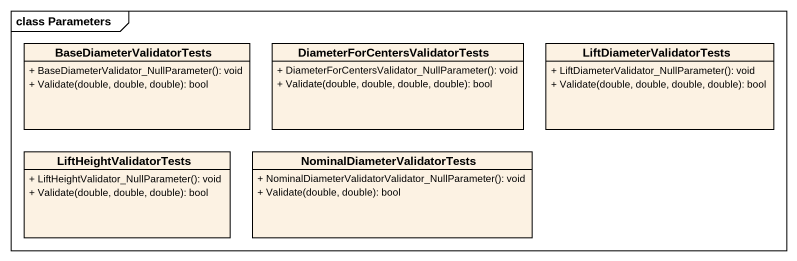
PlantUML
@startuml
mainframe class Parameters
hide circle
hide empty members
skinparam classAttributeIconSize 0
class BaseDiameterValidatorTests {
  + BaseDiameterValidator_NullParameter(): void
  + Validate(double, double, double): bool
}
class "DiameterForCentersValidatorTests" as DiameterForCentersValidatorT {
  + DiameterForCentersValidator_NullParameter(): void
  + Validate(double, double, double, double): bool
}
class LiftDiameterValidatorTests {
  + LiftDiameterValidator_NullParameter(): void
  + Validate(double, double, double, double): bool
}
class LiftHeightValidatorTests {
  + LiftHeightValidator_NullParameter(): void
  + Validate(double, double, double): bool
}
class "NominalDiameterValidatorTests" as NominalDiameterValidatorTest {
  + NominalDiameterValidatorValidator_NullParameter(): void
  + Validate(double, double): bool
}
@enduml
